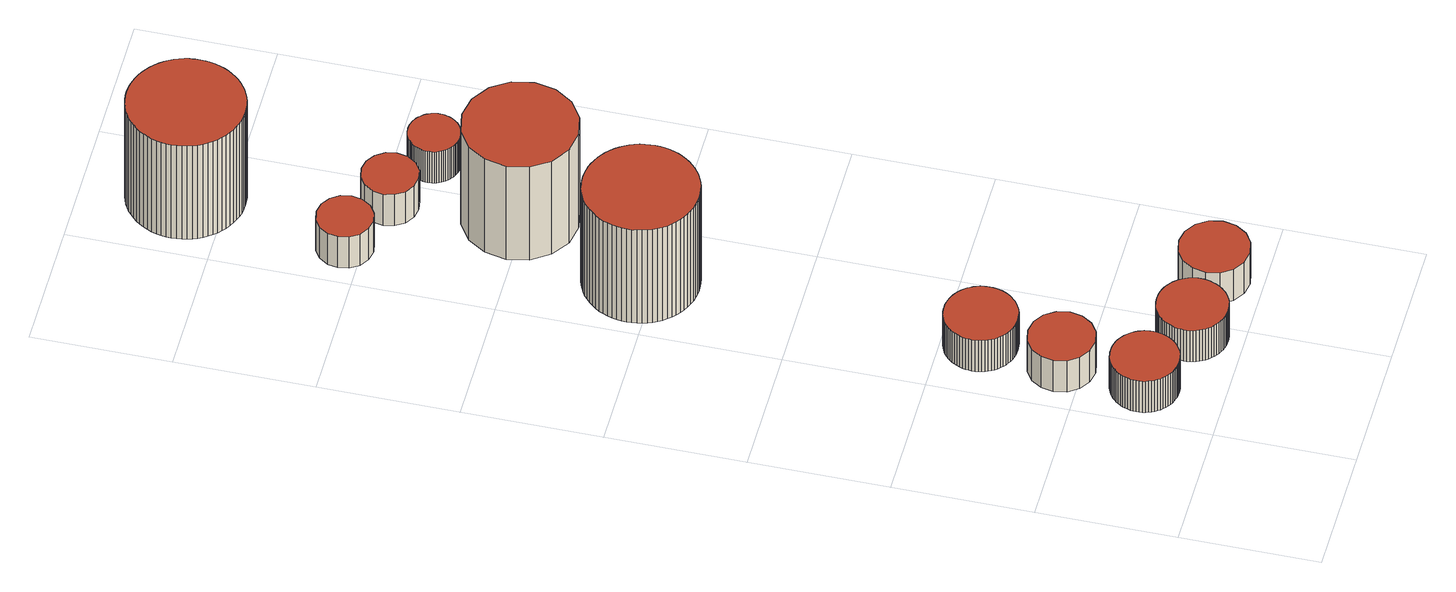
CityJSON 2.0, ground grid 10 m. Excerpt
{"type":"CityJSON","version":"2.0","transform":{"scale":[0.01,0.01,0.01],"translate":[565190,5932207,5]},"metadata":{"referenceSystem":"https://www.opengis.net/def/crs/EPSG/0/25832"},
"CityObjects":{
"building1":{"type":"Building","attributes":{"Gemeindeschluessel":"02000000","Geometrietyp2DReferenz":"3000","function":"51003_1205","roofType":"1000","measuredHeight":3},"geometry":[{"type":"MultiSurface","lod":"2","boundaries":[[[0,1,2,3,4,5,6,7,8,9,10,11,12,13,14,15,16,17,18,19,20,21,22,23,24,25,26,27,28,29,30,31,32,33,34,35,36,37,38,39,40,41,42,43,44,45,46,47,48,49,50,51,52,53,54,55,56,57,58,59,60,61,62,63,64,65,66,67,68,69,70,71]],[[72,73,74,75,76,77,78,79,80,81,82,83,84,85,86,87,88,89,90,91,92,93,94,95,96,97,98,99,100,101,102,103,104,105,106,107,108,109,110,111,112,113,114,115,116,117,118,119,120,121,122,123,124,125,126,127,128,129,130,131,132,133,134,135,136,137,138,139,140,141,142,143]],[[143,142,1,0]],[[142,141,2,1]],[[141,140,3,2]],[[140,139,4,3]],[[139,138,5,4]],[[138,137,6,5]],[[137,136,7,6]],[[136,135,8,7]],[[135,134,9,8]],[[134,133,10,9]],[[133,132,11,10]],[[132,131,12,11]],[[131,130,13,12]],[[130,129,14,13]],[[129,128,15,14]],[[128,127,16,15]],[[127,126,17,16]],[[126,125,18,17]],[[125,124,19,18]],[[124,123,20,19]],[[123,122,21,20]],[[122,121,22,21]],[[121,120,23,22]],[[120,119,24,23]],[[119,118,25,24]],[[118,117,26,25]],[[117,116,27,26]],[[116,115,28,27]],[[115,114,29,28]],[[114,113,30,29]],[[113,112,31,30]],[[112,111,32,31]],[[111,110,33,32]],[[110,109,34,33]],[[109,108,35,34]],[[108,107,36,35]],[[107,106,37,36]],[[106,105,38,37]],[[105,104,39,38]],[[104,103,40,39]],[[103,102,41,40]],[[102,101,42,41]],[[101,100,43,42]],[[100,99,44,43]],[[99,98,45,44]],[[98,97,46,45]],[[97,96,47,46]],[[96,95,48,47]],[[95,94,49,48]],[[94,93,50,49]],[[93,92,51,50]],[[92,91,52,51]],[[91,90,53,52]],[[90,89,54,53]],[[89,88,55,54]],[[88,87,56,55]],[[87,86,57,56]],[[86,85,58,57]],[[85,84,59,58]],[[84,83,60,59]],[[83,82,61,60]],[[82,81,62,61]],[[81,80,63,62]],[[80,79,64,63]],[[79,78,65,64]],[[78,77,66,65]],[[77,76,67,66]],[[76,75,68,67]],[[75,74,69,68]],[[74,73,70,69]],[[73,72,71,70]],[[72,143,0,71]]],"semantics":{"surfaces":[{"type":"GroundSurface"},{"type":"RoofSurface"},{"type":"WallSurface"}],"values":[0,1,2,2,2,2,2,2,2,2,2,2,2,2,2,2,2,2,2,2,2,2,2,2,2,2,2,2,2,2,2,2,2,2,2,2,2,2,2,2,2,2,2,2,2,2,2,2,2,2,2,2,2,2,2,2,2,2,2,2,2,2,2,2,2,2,2,2,2,2,2,2,2,2]}}]},
"building2":{"type":"Building","attributes":{"Gemeindeschluessel":"02000000","Geometrietyp2DReferenz":"3000","function":"51003_1205","roofType":"1000","measuredHeight":3},"geometry":[{"type":"MultiSurface","lod":"2","boundaries":[[[144,145,146,147,148,149,150,151,152,153,154,155,156,157,158,159]],[[160,161,162,163,164,165,166,167,168,169,170,171,172,173,174,175]],[[175,174,145,144]],[[174,173,146,145]],[[173,172,147,146]],[[172,171,148,147]],[[171,170,149,148]],[[170,169,150,149]],[[169,168,151,150]],[[168,167,152,151]],[[167,166,153,152]],[[166,165,154,153]],[[165,164,155,154]],[[164,163,156,155]],[[163,162,157,156]],[[162,161,158,157]],[[161,160,159,158]],[[160,175,144,159]]],"semantics":{"surfaces":[{"type":"GroundSurface"},{"type":"RoofSurface"},{"type":"WallSurface"}],"values":[0,1,2,2,2,2,2,2,2,2,2,2,2,2,2,2,2,2]}}]},
"building3":{"type":"Building","attributes":{"Gemeindeschluessel":"02000000","Geometrietyp2DReferenz":"3000","function":"51003_1205","roofType":"1000","measuredHeight":3},"geometry":[{"type":"MultiSurface","lod":"2","boundaries":[[[176,177,178,179,180,181,182,183,184,185,186,187,188,189,190,191,192,193,194,195,196,197,198,199,200,201,202,203,204,205,206,207,208,209,210,211,212,213,214,215,216,217,218,219,220,221,222,223,224,225,226,227,228,229,230,231,232,233,234,235,236,237,238,239,240,241,242,243,244,245,246,247]],[[248,249,250,251,252,253,254,255,256,257,258,259,260,261,262,263,264,265,266,267,268,269,270,271,272,273,274,275,276,277,278,279,280,281,282,283,284,285,286,287,288,289,290,291,292,293,294,295,296,297,298,299,300,301,302,303,304,305,306,307,308,309,310,311,312,313,314,315,316,317,318,319]],[[319,318,177,176]],[[318,317,178,177]],[[317,316,179,178]],[[316,315,180,179]],[[315,314,181,180]],[[314,313,182,181]],[[313,312,183,182]],[[312,311,184,183]],[[311,310,185,184]],[[310,309,186,185]],[[309,308,187,186]],[[308,307,188,187]],[[307,306,189,188]],[[306,305,190,189]],[[305,304,191,190]],[[304,303,192,191]],[[303,302,193,192]],[[302,301,194,193]],[[301,300,195,194]],[[300,299,196,195]],[[299,298,197,196]],[[298,297,198,197]],[[297,296,199,198]],[[296,295,200,199]],[[295,294,201,200]],[[294,293,202,201]],[[293,292,203,202]],[[292,291,204,203]],[[291,290,205,204]],[[290,289,206,205]],[[289,288,207,206]],[[288,287,208,207]],[[287,286,209,208]],[[286,285,210,209]],[[285,284,211,210]],[[284,283,212,211]],[[283,282,213,212]],[[282,281,214,213]],[[281,280,215,214]],[[280,279,216,215]],[[279,278,217,216]],[[278,277,218,217]],[[277,276,219,218]],[[276,275,220,219]],[[275,274,221,220]],[[274,273,222,221]],[[273,272,223,222]],[[272,271,224,223]],[[271,270,225,224]],[[270,269,226,225]],[[269,268,227,226]],[[268,267,228,227]],[[267,266,229,228]],[[266,265,230,229]],[[265,264,231,230]],[[264,263,232,231]],[[263,262,233,232]],[[262,261,234,233]],[[261,260,235,234]],[[260,259,236,235]],[[259,258,237,236]],[[258,257,238,237]],[[257,256,239,238]],[[256,255,240,239]],[[255,254,241,240]],[[254,253,242,241]],[[253,252,243,242]],[[252,251,244,243]],[[251,250,245,244]],[[250,249,246,245]],[[249,248,247,246]],[[248,319,176,247]]],"semantics":{"surfaces":[{"type":"GroundSurface"},{"type":"RoofSurface"},{"type":"WallSurface"}],"values":[0,1,2,2,2,2,2,2,2,2,2,2,2,2,2,2,2,2,2,2,2,2,2,2,2,2,2,2,2,2,2,2,2,2,2,2,2,2,2,2,2,2,2,2,2,2,2,2,2,2,2,2,2,2,2,2,2,2,2,2,2,2,2,2,2,2,2,2,2,2,2,2,2,2]}}]},
"building4":{"type":"Building","attributes":{"Gemeindeschluessel":"02000000","Geometrietyp2DReferenz":"3000","function":"51003_1205","roofType":"1000","measuredHeight":3},"geometry":[{"type":"MultiSurface","lod":"2","boundaries":[[[320,321,322,323,324,325,326,327,328,329,330,331,332,333,334,335,336,337,338,339,340,341,342,343,344,345,346,347,348,349,350,351,352,353,354,355,356,357,358,359,360,361,362,363,364,365,366,367,368,369,370,371,372,373,374,375,376,377,378,379,380,381,382,383,384,385,386,387,388,389,390,391]],[[392,393,394,395,396,397,398,399,400,401,402,403,404,405,406,407,408,409,410,411,412,413,414,415,416,417,418,419,420,421,422,423,424,425,426,427,428,429,430,431,432,433,434,435,436,437,438,439,440,441,442,443,444,445,446,447,448,449,450,451,452,453,454,455,456,457,458,459,460,461,462,463]],[[463,462,321,320]],[[462,461,322,321]],[[461,460,323,322]],[[460,459,324,323]],[[459,458,325,324]],[[458,457,326,325]],[[457,456,327,326]],[[456,455,328,327]],[[455,454,329,328]],[[454,453,330,329]],[[453,452,331,330]],[[452,451,332,331]],[[451,450,333,332]],[[450,449,334,333]],[[449,448,335,334]],[[448,447,336,335]],[[447,446,337,336]],[[446,445,338,337]],[[445,444,339,338]],[[444,443,340,339]],[[443,442,341,340]],[[442,441,342,341]],[[441,440,343,342]],[[440,439,344,343]],[[439,438,345,344]],[[438,437,346,345]],[[437,436,347,346]],[[436,435,348,347]],[[435,434,349,348]],[[434,433,350,349]],[[433,432,351,350]],[[432,431,352,351]],[[431,430,353,352]],[[430,429,354,353]],[[429,428,355,354]],[[428,427,356,355]],[[427,426,357,356]],[[426,425,358,357]],[[425,424,359,358]],[[424,423,360,359]],[[423,422,361,360]],[[422,421,362,361]],[[421,420,363,362]],[[420,419,364,363]],[[419,418,365,364]],[[418,417,366,365]],[[417,416,367,366]],[[416,415,368,367]],[[415,414,369,368]],[[414,413,370,369]],[[413,412,371,370]],[[412,411,372,371]],[[411,410,373,372]],[[410,409,374,373]],[[409,408,375,374]],[[408,407,376,375]],[[407,406,377,376]],[[406,405,378,377]],[[405,404,379,378]],[[404,403,380,379]],[[403,402,381,380]],[[402,401,382,381]],[[401,400,383,382]],[[400,399,384,383]],[[399,398,385,384]],[[398,397,386,385]],[[397,396,387,386]],[[396,395,388,387]],[[395,394,389,388]],[[394,393,390,389]],[[393,392,391,390]],[[392,463,320,391]]],"semantics":{"surfaces":[{"type":"GroundSurface"},{"type":"RoofSurface"},{"type":"WallSurface"}],"values":[0,1,2,2,2,2,2,2,2,2,2,2,2,2,2,2,2,2,2,2,2,2,2,2,2,2,2,2,2,2,2,2,2,2,2,2,2,2,2,2,2,2,2,2,2,2,2,2,2,2,2,2,2,2,2,2,2,2,2,2,2,2,2,2,2,2,2,2,2,2,2,2,2,2]}}]},
"building5":{"type":"Building","attributes":{"Gemeindeschluessel":"02000000","Geometrietyp2DReferenz":"3000","function":"51003_1205","roofType":"1000","measuredHeight":3},"geometry":[{"type":"MultiSurface","lod":"2","boundaries":[[[464,465,466,467,468,469,470,471,472,473,474,475,476,477,478,479]],[[480,481,482,483,484,485,486,487,488,489,490,491,492,493,494,495]],[[495,494,465,464]],[[494,493,466,465]],[[493,492,467,466]],[[492,491,468,467]],[[491,490,469,468]],[[490,489,470,469]],[[489,488,471,470]],[[488,487,472,471]],[[487,486,473,472]],[[486,485,474,473]],[[485,484,475,474]],[[484,483,476,475]],[[483,482,477,476]],[[482,481,478,477]],[[481,480,479,478]],[[480,495,464,479]]],"semantics":{"surfaces":[{"type":"GroundSurface"},{"type":"RoofSurface"},{"type":"WallSurface"}],"values":[0,1,2,2,2,2,2,2,2,2,2,2,2,2,2,2,2,2]}}]},
"building6":{"type":"Building","attributes":{"Gemeindeschluessel":"02000000","Geometrietyp2DReferenz":"3000","function":"51003_1205","roofType":"1000","measuredHeight":9},"geometry":[{"type":"MultiSurface","lod":"2","boundaries":[[[496,497,498,499,500,501,502,503,504,505,506,507,508,509,510,511,512,513,514,515,516,517,518,519,520,521,522,523,524,525,526,527,528,529,530,531,532,533,534,535,536,537,538,539,540,541,542,543,544,545,546,547,548,549,550,551,552,553,554,555,556,557,558,559,560,561,562,563,564,565,566,567]],[[568,569,570,571,572,573,574,575,576,577,578,579,580,581,582,583,584,585,586,587,588,589,590,591,592,593,594,595,596,597,598,599,600,601,602,603,604,605,606,607,608,609,610,611,612,613,614,615,616,617,618,619,620,621,622,623,624,625,626,627,628,629,630,631,632,633,634,635,636,637,638,639]],[[639,638,497,496]],[[638,637,498,497]],[[637,636,499,498]],[[636,635,500,499]],[[635,634,501,500]],[[634,633,502,501]],[[633,632,503,502]],[[632,631,504,503]],[[631,630,505,504]],[[630,629,506,505]],[[629,628,507,506]],[[628,627,508,507]],[[627,626,509,508]],[[626,625,510,509]],[[625,624,511,510]],[[624,623,512,511]],[[623,622,513,512]],[[622,621,514,513]],[[621,620,515,514]],[[620,619,516,515]],[[619,618,517,516]],[[618,617,518,517]],[[617,616,519,518]],[[616,615,520,519]],[[615,614,521,520]],[[614,613,522,521]],[[613,612,523,522]],[[612,611,524,523]],[[611,610,525,524]],[[610,609,526,525]],[[609,608,527,526]],[[608,607,528,527]],[[607,606,529,528]],[[606,605,530,529]],[[605,604,531,530]],[[604,603,532,531]],[[603,602,533,532]],[[602,601,534,533]],[[601,600,535,534]],[[600,599,536,535]],[[599,598,537,536]],[[598,597,538,537]],[[597,596,539,538]],[[596,595,540,539]],[[595,594,541,540]],[[594,593,542,541]],[[593,592,543,542]],[[592,591,544,543]],[[591,590,545,544]],[[590,589,546,545]],[[589,588,547,546]],[[588,587,548,547]],[[587,586,549,548]],[[586,585,550,549]],[[585,584,551,550]],[[584,583,552,551]],[[583,582,553,552]],[[582,581,554,553]],[[581,580,555,554]],[[580,579,556,555]],[[579,578,557,556]],[[578,577,558,557]],[[577,576,559,558]],[[576,575,560,559]],[[575,574,561,560]],[[574,573,562,561]],[[573,572,563,562]],[[572,571,564,563]],[[571,570,565,564]],[[570,569,566,565]],[[569,568,567,566]],[[568,639,496,567]]],"semantics":{"surfaces":[{"type":"GroundSurface"},{"type":"RoofSurface"},{"type":"WallSurface"}],"values":[0,1,2,2,2,2,2,2,2,2,2,2,2,2,2,2,2,2,2,2,2,2,2,2,2,2,2,2,2,2,2,2,2,2,2,2,2,2,2,2,2,2,2,2,2,2,2,2,2,2,2,2,2,2,2,2,2,2,2,2,2,2,2,2,2,2,2,2,2,2,2,2,2,2]}}]},
"building7":{"type":"Building","attributes":{"Gemeindeschluessel":"02000000","Geometrietyp2DReferenz":"3000","function":"51003_1205","roofType":"1000","measuredHeight":3},"geometry":[{"type":"MultiSurface","lod":"2","boundaries":[[[640,641,642,643,644,645,646,647,648,649,650,651,652,653,654,655]],[[656,657,658,659,660,661,662,663,664,665,666,667,668,669,670,671]],[[671,670,641,640]],[[670,669,642,641]],[[669,668,643,642]],[[668,667,644,643]],[[667,666,645,644]],[[666,665,646,645]],[[665,664,647,646]],[[664,663,648,647]],[[663,662,649,648]],[[662,661,650,649]],[[661,660,651,650]],[[660,659,652,651]],[[659,658,653,652]],[[658,657,654,653]],[[657,656,655,654]],[[656,671,640,655]]],"semantics":{"surfaces":[{"type":"GroundSurface"},{"type":"RoofSurface"},{"type":"WallSurface"}],"values":[0,1,2,2,2,2,2,2,2,2,2,2,2,2,2,2,2,2]}}]},
"building8":{"type":"Building","attributes":{"Gemeindeschluessel":"02000000","Geometrietyp2DReferenz":"3000","function":"51003_1205","roofType":"1000","measuredHeight":9},"geometry":[{"type":"MultiSurface","lod":"2","boundaries":[[[672,673,674,675,676,677,678,679,680,681,682,683,684,685,686,687]],[[688,689,690,691,692,693,694,695,696,697,698,699,700,701,702,703]],[[703,702,673,672]],[[702,701,674,673]],[[701,700,675,674]],[[700,699,676,675]],[[699,698,677,676]],[[698,697,678,677]],[[697,696,679,678]],[[696,695,680,679]],[[695,694,681,680]],[[694,693,682,681]],[[693,692,683,682]],[[692,691,684,683]],[[691,690,685,684]],[[690,689,686,685]],[[689,688,687,686]],[[688,703,672,687]]],"semantics":{"surfaces":[{"type":"GroundSurface"},{"type":"RoofSurface"},{"type":"WallSurface"}],"values":[0,1,2,2,2,2,2,2,2,2,2,2,2,2,2,2,2,2]}}]},
"building9":{"type":"Building","attributes":{"Gemeindeschluessel":"02000000","Geometrietyp2DReferenz":"3000","function":"51003_1205","roofType":"1000","measuredHeight":3},"geometry":[{"type":"MultiSurface","lod":"2","boundaries":[[[704,705,706,707,708,709,710,711,712,713,714,715,716,717,718,719]],[[720,721,722,723,724,725,726,727,728,729,730,731,732,733,734,735]],[[735,734,705,704]],[[734,733,706,705]],[[733,732,707,706]],[[732,731,708,707]],[[731,730,709,708]],[[730,729,710,709]],[[729,728,711,710]],[[728,727,712,711]],[[727,726,713,712]],[[726,725,714,713]],[[725,724,715,714]],[[724,723,716,715]],[[723,722,717,716]],[[722,721,718,717]],[[721,720,719,718]],[[720,735,704,719]]],"semantics":{"surfaces":[{"type":"GroundSurface"},{"type":"RoofSurface"},{"type":"WallSurface"}],"values":[0,1,2,2,2,2,2,2,2,2,2,2,2,2,2,2,2,2]}}]},
"building10":{"type":"Building","attributes":{"Gemeindeschluessel":"02000000","Geometrietyp2DReferenz":"3000","function":"51003_1205","roofType":"1000","measuredHeight":9},"geometry":[{"type":"MultiSurface","lod":"2","boundaries":[[[736,737,738,739,740,741,742,743,744,745,746,747,748,749,750,751,752,753,754,755,756,757,758,759,760,761,762,763,764,765,766,767,768,769,770,771,772,773,774,775,776,777,778,779,780,781,782,783,784,785,786,787,788,789,790,791,792,793,794,795,796,797,798,799,800,801,802,803,804,805,806,807]],[[808,809,810,811,812,813,814,815,816,817,818,819,820,821,822,823,824,825,826,827,828,829,830,831,832,833,834,835,836,837,838,839,840,841,842,843,844,845,846,847,848,849,850,851,852,853,854,855,856,857,858,859,860,861,862,863,864,865,866,867,868,869,870,871,872,873,874,875,876,877,878,879]],[[879,878,737,736]],[[878,877,738,737]],[[877,876,739,738]],[[876,875,740,739]],[[875,874,741,740]],[[874,873,742,741]],[[873,872,743,742]],[[872,871,744,743]],[[871,870,745,744]],[[870,869,746,745]],[[869,868,747,746]],[[868,867,748,747]],[[867,866,749,748]],[[866,865,750,749]],[[865,864,751,750]],[[864,863,752,751]],[[863,862,753,752]],[[862,861,754,753]],[[861,860,755,754]],[[860,859,756,755]],[[859,858,757,756]],[[858,857,758,757]],[[857,856,759,758]],[[856,855,760,759]],[[855,854,761,760]],[[854,853,762,761]],[[853,852,763,762]],[[852,851,764,763]],[[851,850,765,764]],[[850,849,766,765]],[[849,848,767,766]],[[848,847,768,767]],[[847,846,769,768]],[[846,845,770,769]],[[845,844,771,770]],[[844,843,772,771]],[[843,842,773,772]],[[842,841,774,773]],[[841,840,775,774]],[[840,839,776,775]],[[839,838,777,776]],[[838,837,778,777]],[[837,836,779,778]],[[836,835,780,779]],[[835,834,781,780]],[[834,833,782,781]],[[833,832,783,782]],[[832,831,784,783]],[[831,830,785,784]],[[830,829,786,785]],[[829,828,787,786]],[[828,827,788,787]],[[827,826,789,788]],[[826,825,790,789]],[[825,824,791,790]],[[824,823,792,791]],[[823,822,793,792]],[[822,821,794,793]],[[821,820,795,794]],[[820,819,796,795]],[[819,818,797,796]],[[818,817,798,797]],[[817,816,799,798]],[[816,815,800,799]],[[815,814,801,800]],[[814,813,802,801]],[[813,812,803,802]],[[812,811,804,803]],[[811,810,805,804]],[[810,809,806,805]],[[809,808,807,806]],[[808,879,736,807]]],"semantics":{"surfaces":[{"type":"GroundSurface"},{"type":"RoofSurface"},{"type":"WallSurface"}],"values":[0,1,2,2,2,2,2,2,2,2,2,2,2,2,2,2,2,2,2,2,2,2,2,2,2,2,2,2,2,2,2,2,2,2,2,2,2,2,2,2,2,2,2,2,2,2,2,2,2,2,2,2,2,2,2,2,2,2,2,2,2,2,2,2,2,2,2,2,2,2,2,2,2,2]}}]},
"building11":{"type":"Building","attributes":{"Gemeindeschluessel":"02000000","Geometrietyp2DReferenz":"3000","function":"51003_1205","roofType":"1000","measuredHeight":3},"geometry":[{"type":"MultiSurface","lod":"2","boundaries":[[[880,881,882,883,884,885,886,887,888,889,890,891,892,893,894,895,896,897,898,899,900,901,902,903,904,905,906,907,908,909,910,911,912,913,914,915,916,917,918,919,920,921,922,923,924,925,926,927,928,929,930,931,932,933,934,935,936,937,938,939,940,941,942,943,944,945,946,947,948,949,950,951]],[[952,953,954,955,956,957,958,959,960,961,962,963,964,965,966,967,968,969,970,971,972,973,974,975,976,977,978,979,980,981,982,983,984,985,986,987,988,989,990,991,992,993,994,995,996,997,998,999,1000,1001,1002,1003,1004,1005,1006,1007,1008,1009,1010,1011,1012,1013,1014,1015,1016,1017,1018,1019,1020,1021,1022,1023]],[[1023,1022,881,880]],[[1022,1021,882,881]],[[1021,1020,883,882]],[[1020,1019,884,883]],[[1019,1018,885,884]],[[1018,1017,886,885]],[[1017,1016,887,886]],[[1016,1015,888,887]],[[1015,1014,889,888]],[[1014,1013,890,889]],[[1013,1012,891,890]],[[1012,1011,892,891]],[[1011,1010,893,892]],[[1010,1009,894,893]],[[1009,1008,895,894]],[[1008,1007,896,895]],[[1007,1006,897,896]],[[1006,1005,898,897]],[[1005,1004,899,898]],[[1004,1003,900,899]],[[1003,1002,901,900]],[[1002,1001,902,901]],[[1001,1000,903,902]],[[1000,999,904,903]],[[999,998,905,904]],[[998,997,906,905]],[[997,996,907,906]],[[996,995,908,907]],[[995,994,909,908]],[[994,993,910,909]],[[993,992,911,910]],[[992,991,912,911]],[[991,990,913,912]],[[990,989,914,913]],[[989,988,915,914]],[[988,987,916,915]],[[987,986,917,916]],[[986,985,918,917]],[[985,984,919,918]],[[984,983,920,919]],[[983,982,921,920]],[[982,981,922,921]],[[981,980,923,922]],[[980,979,924,923]],[[979,978,925,924]],[[978,977,926,925]],[[977,976,927,926]],[[976,975,928,927]],[[975,974,929,928]],[[974,973,930,929]],[[973,972,931,930]],[[972,971,932,931]],[[971,970,933,932]],[[970,969,934,933]],[[969,968,935,934]],[[968,967,936,935]],[[967,966,937,936]],[[966,965,938,937]],[[965,964,939,938]],[[964,963,940,939]],[[963,962,941,940]],[[962,961,942,941]],[[961,960,943,942]],[[960,959,944,943]],[[959,958,945,944]],[[958,957,946,945]],[[957,956,947,946]],[[956,955,948,947]],[[955,954,949,948]],[[954,953,950,949]],[[953,952,951,950]],[[952,1023,880,951]]],"semantics":{"surfaces":[{"type":"GroundSurface"},{"type":"RoofSurface"},{"type":"WallSurface"}],"values":[0,1,2,2,2,2,2,2,2,2,2,2,2,2,2,2,2,2,2,2,2,2,2,2,2,2,2,2,2,2,2,2,2,2,2,2,2,2,2,2,2,2,2,2,2,2,2,2,2,2,2,2,2,2,2,2,2,2,2,2,2,2,2,2,2,2,2,2,2,2,2,2,2,2]}}]}
},
"vertices":[
[304,789,38],[325,788,38],[346,786,38],[366,781,38],[386,775,38],[406,767,38],[424,757,38],[442,746,38],[458,733,38],[474,719,38],[488,704,38],[501,687,38],[512,669,38],[521,651,38],[529,632,38],[536,612,38],[540,591,38],[543,570,38],[544,550,38],[543,529,38],[540,508,38],[536,487,38],[529,468,38],[521,448,38],[512,430,38],[500,412,38],[488,395,38],[474,380,38],[458,366,38],[442,353,38],[424,342,38],[405,332,38],[386,324,38],[366,318,38],[346,314,38],[325,311,38],[304,310,38],[283,311,38],[262,314,38],[242,318,38],[222,324,38],[203,332,38],[184,342,38],[167,353,38],[150,366,38],[135,380,38],[120,396,38],[108,412,38],[97,430,38],[87,448,38],[79,468,38],[73,488,38],[68,508,38],[65,529,38],[65,550,38],[65,571,38],[68,591,38],[73,612,38],[79,632,38],[87,651,38],[97,669,38],[108,687,38],[121,704,38],[135,719,38],[150,733,38],[167,746,38],[184,757,38],[203,767,38],[222,775,38],[242,781,38],[263,786,38],[283,788,38],[283,788,338],[263,786,338],[242,781,338],[222,775,338],[203,767,338],[184,757,338],[167,746,338],[150,733,338],[135,719,338],[121,704,338],[108,687,338],[97,669,338],[87,651,338],[79,632,338],[73,612,338],[68,591,338],[65,571,338],[65,550,338],[65,529,338],[68,508,338],[73,488,338],[79,468,338],[87,448,338],[97,430,338],[108,412,338],[120,396,338],[135,380,338],[150,366,338],[167,353,338],[184,342,338],[203,332,338],[222,324,338],[242,318,338],[262,314,338],[283,311,338],[304,310,338],[325,311,338],[346,314,338],[366,318,338],[386,324,338],[405,332,338],[424,342,338],[442,353,338],[458,366,338],[474,380,338],[488,395,338],[500,412,338],[512,430,338],[521,448,338],[529,468,338],[536,487,338],[540,508,338],[543,529,338],[544,550,338],[543,570,338],[540,591,338],[536,612,338],[529,632,338],[521,651,338],[512,669,338],[501,687,338],[488,704,338],[474,719,338],[458,733,338],[442,746,338],[424,757,338],[406,767,338],[386,775,338],[366,781,338],[346,786,338],[325,788,338],[304,789,338],
[352,1377,38],[443,1359,38],[520,1308,38],[571,1231,38],[589,1140,38],[571,1050,38],[520,973,38],[443,922,38],[352,904,38],[261,922,38],[185,973,38],[133,1050,38],[115,1140,38],[133,1231,38],[185,1308,38],[261,1359,38],[261,1359,338],[185,1308,338],[133,1231,338],[115,1140,338],[133,1050,338],[185,973,338],[261,922,338],[352,904,338],[443,922,338],[520,973,338],[571,1050,338],[589,1140,338],[571,1231,338],[520,1308,338],[443,1359,338],[352,1377,338],
[431,1979,40],[453,1979,40],[475,1976,40],[497,1971,40],[519,1964,40],[540,1955,40],[559,1945,40],[578,1933,40],[596,1919,40],[613,1904,40],[628,1888,40],[642,1870,40],[654,1851,40],[664,1831,40],[673,1810,40],[679,1789,40],[684,1767,40],[687,1744,40],[688,1722,40],[687,1700,40],[684,1677,40],[679,1655,40],[673,1634,40],[664,1613,40],[654,1593,40],[642,1574,40],[628,1557,40],[613,1540,40],[596,1525,40],[578,1511,40],[559,1499,40],[539,1489,40],[519,1480,40],[497,1473,40],[475,1469,40],[453,1466,40],[431,1465,40],[408,1466,40],[386,1469,40],[364,1473,40],[343,1480,40],[322,1489,40],[302,1499,40],[283,1511,40],[265,1525,40],[249,1540,40],[233,1557,40],[220,1574,40],[208,1593,40],[197,1613,40],[189,1634,40],[182,1656,40],[177,1677,40],[174,1700,40],[173,1722,40],[174,1745,40],[177,1767,40],[182,1789,40],[189,1810,40],[197,1831,40],[208,1851,40],[220,1870,40],[233,1888,40],[249,1904,40],[265,1919,40],[283,1933,40],[302,1945,40],[322,1955,40],[343,1964,40],[364,1971,40],[386,1976,40],[408,1979,40],[408,1979,340],[386,1976,340],[364,1971,340],[343,1964,340],[322,1955,340],[302,1945,340],[283,1933,340],[265,1919,340],[249,1904,340],[233,1888,340],[220,1870,340],[208,1851,340],[197,1831,340],[189,1810,340],[182,1789,340],[177,1767,340],[174,1745,340],[173,1722,340],[174,1700,340],[177,1677,340],[182,1656,340],[189,1634,340],[197,1613,340],[208,1593,340],[220,1574,340],[233,1557,340],[249,1540,340],[265,1525,340],[283,1511,340],[302,1499,340],[322,1489,340],[343,1480,340],[364,1473,340],[386,1469,340],[408,1466,340],[431,1465,340],[453,1466,340],[475,1469,340],[497,1473,340],[519,1480,340],[539,1489,340],[559,1499,340],[578,1511,340],[596,1525,340],[613,1540,340],[628,1557,340],[642,1574,340],[654,1593,340],[664,1613,340],[673,1634,340],[679,1655,340],[684,1677,340],[687,1700,340],[688,1722,340],[687,1744,340],[684,1767,340],[679,1789,340],[673,1810,340],[664,1831,340],[654,1851,340],[642,1870,340],[628,1888,340],[613,1904,340],[596,1919,340],[578,1933,340],[559,1945,340],[540,1955,340],[519,1964,340],[497,1971,340],[475,1976,340],[453,1979,340],[431,1979,340],
[857,602,38],[878,601,38],[900,598,38],[921,594,38],[942,587,38],[962,579,38],[981,569,38],[999,557,38],[1017,544,38],[1033,529,38],[1047,513,38],[1060,496,38],[1072,478,38],[1082,458,38],[1091,438,38],[1097,418,38],[1102,396,38],[1105,375,38],[1106,353,38],[1105,331,38],[1102,310,38],[1097,289,38],[1090,268,38],[1082,248,38],[1072,229,38],[1060,210,38],[1047,193,38],[1032,177,38],[1017,162,38],[999,149,38],[981,137,38],[962,127,38],[942,119,38],[921,112,38],[900,108,38],[878,105,38],[856,104,38],[835,105,38],[813,108,38],[792,112,38],[771,119,38],[751,127,38],[732,137,38],[714,149,38],[696,162,38],[680,177,38],[666,193,38],[652,210,38],[641,229,38],[631,248,38],[622,268,38],[616,289,38],[611,310,38],[608,331,38],[607,353,38],[608,375,38],[611,396,38],[616,418,38],[622,438,38],[631,458,38],[641,478,38],[653,496,38],[666,513,38],[680,529,38],[696,544,38],[714,557,38],[732,569,38],[751,579,38],[771,587,38],[792,594,38],[813,598,38],[835,601,38],[835,601,338],[813,598,338],[792,594,338],[771,587,338],[751,579,338],[732,569,338],[714,557,338],[696,544,338],[680,529,338],[666,513,338],[653,496,338],[641,478,338],[631,458,338],[622,438,338],[616,418,338],[611,396,338],[608,375,338],[607,353,338],[608,331,338],[611,310,338],[616,289,338],[622,268,338],[631,248,338],[641,229,338],[652,210,338],[666,193,338],[680,177,338],[696,162,338],[714,149,338],[732,137,338],[751,127,338],[771,119,338],[792,112,338],[813,108,338],[835,105,338],[856,104,338],[878,105,338],[900,108,338],[921,112,338],[942,119,338],[962,127,338],[981,137,338],[999,149,338],[1017,162,338],[1032,177,338],[1047,193,338],[1060,210,338],[1072,229,338],[1082,248,338],[1090,268,338],[1097,289,338],[1102,310,338],[1105,331,338],[1106,353,338],[1105,375,338],[1102,396,338],[1097,418,338],[1091,438,338],[1082,458,338],[1072,478,338],[1060,496,338],[1047,513,338],[1033,529,338],[1017,544,338],[999,557,338],[981,569,338],[962,579,338],[942,587,338],[921,594,338],[900,598,338],[878,601,338],[857,602,338],
[1416,586,40],[1512,567,40],[1593,513,40],[1647,432,40],[1666,337,40],[1647,241,40],[1593,160,40],[1512,106,40],[1416,87,40],[1321,106,40],[1240,160,40],[1186,241,40],[1167,337,40],[1186,432,40],[1240,513,40],[1321,567,40],[1321,567,340],[1240,513,340],[1186,432,340],[1167,337,340],[1186,241,340],[1240,160,340],[1321,106,340],[1416,87,340],[1512,106,340],[1593,160,340],[1647,241,340],[1666,337,340],[1647,432,340],[1593,513,340],[1512,567,340],[1416,586,340],
[488,4510,27],[524,4508,27],[559,4503,27],[594,4496,27],[627,4485,27],[660,4471,27],[692,4455,27],[721,4436,27],[750,4414,27],[776,4390,27],[800,4364,27],[821,4336,27],[840,4306,27],[857,4275,27],[870,4242,27],[881,4208,27],[889,4174,27],[893,4138,27],[895,4103,27],[893,4068,27],[889,4032,27],[881,3998,27],[870,3964,27],[857,3931,27],[840,3900,27],[821,3870,27],[800,3842,27],[776,3816,27],[749,3792,27],[721,3770,27],[692,3751,27],[660,3735,27],[627,3721,27],[593,3710,27],[559,3703,27],[524,3698,27],[488,3697,27],[453,3698,27],[418,3703,27],[383,3710,27],[349,3721,27],[316,3735,27],[285,3751,27],[255,3770,27],[227,3792,27],[201,3816,27],[177,3842,27],[155,3870,27],[136,3900,27],[120,3931,27],[106,3964,27],[96,3998,27],[88,4032,27],[83,4068,27],[82,4103,27],[83,4139,27],[88,4174,27],[96,4208,27],[106,4242,27],[120,4275,27],[136,4306,27],[155,4336,27],[177,4364,27],[201,4391,27],[227,4414,27],[255,4436,27],[285,4455,27],[317,4471,27],[349,4485,27],[383,4496,27],[418,4503,27],[453,4508,27],[453,4508,927],[418,4503,927],[383,4496,927],[349,4485,927],[317,4471,927],[285,4455,927],[255,4436,927],[227,4414,927],[201,4391,927],[177,4364,927],[155,4336,927],[136,4306,927],[120,4275,927],[106,4242,927],[96,4208,927],[88,4174,927],[83,4139,927],[82,4103,927],[83,4068,927],[88,4032,927],[96,3998,927],[106,3964,927],[120,3931,927],[136,3900,927],[155,3870,927],[177,3842,927],[201,3816,927],[227,3792,927],[255,3770,927],[285,3751,927],[316,3735,927],[349,3721,927],[383,3710,927],[418,3703,927],[453,3698,927],[488,3697,927],[524,3698,927],[559,3703,927],[593,3710,927],[627,3721,927],[660,3735,927],[692,3751,927],[721,3770,927],[749,3792,927],[776,3816,927],[800,3842,927],[821,3870,927],[840,3900,927],[857,3931,927],[870,3964,927],[881,3998,927],[889,4032,927],[893,4068,927],[895,4103,927],[893,4138,927],[889,4174,927],[881,4208,927],[870,4242,927],[857,4275,927],[840,4306,927],[821,4336,927],[800,4364,927],[776,4390,927],[750,4414,927],[721,4436,927],[692,4455,927],[660,4471,927],[627,4485,927],[594,4496,927],[559,4503,927],[524,4508,927],[488,4510,927],
[300,6317,44],[376,6302,44],[441,6258,44],[484,6194,44],[499,6118,44],[484,6042,44],[441,5977,44],[376,5934,44],[300,5919,44],[224,5934,44],[159,5977,44],[116,6042,44],[101,6118,44],[116,6194,44],[159,6258,44],[224,6302,44],[224,6302,344],[159,6258,344],[116,6194,344],[101,6118,344],[116,6042,344],[159,5977,344],[224,5934,344],[300,5919,344],[376,5934,344],[441,5977,344],[484,6042,344],[499,6118,344],[484,6194,344],[441,6258,344],[376,6302,344],[300,6317,344],
[875,5445,23],[1031,5414,23],[1164,5325,23],[1252,5193,23],[1283,5037,23],[1252,4881,23],[1164,4749,23],[1031,4660,23],[875,4629,23],[719,4660,23],[587,4749,23],[499,4881,23],[468,5037,23],[499,5193,23],[587,5325,23],[719,5414,23],[719,5414,923],[587,5325,923],[499,5193,923],[468,5037,923],[499,4881,923],[587,4749,923],[719,4660,923],[875,4629,923],[1031,4660,923],[1164,4749,923],[1252,4881,923],[1283,5037,923],[1252,5193,923],[1164,5325,923],[1031,5414,923],[875,5445,923],
[764,6118,44],[841,6103,44],[906,6059,44],[950,5994,44],[965,5917,44],[950,5840,44],[906,5775,44],[841,5731,44],[764,5716,44],[687,5731,44],[622,5775,44],[578,5840,44],[563,5917,44],[578,5994,44],[622,6059,44],[687,6103,44],[687,6103,344],[622,6059,344],[578,5994,344],[563,5917,344],[578,5840,344],[622,5775,344],[687,5731,344],[764,5716,344],[841,5731,344],[906,5775,344],[950,5840,344],[965,5917,344],[950,5994,344],[906,6059,344],[841,6103,344],[764,6118,344],
[558,7702,6],[594,7701,6],[630,7696,6],[665,7688,6],[699,7677,6],[733,7664,6],[765,7647,6],[795,7627,6],[824,7605,6],[851,7581,6],[875,7554,6],[897,7526,6],[917,7495,6],[933,7463,6],[947,7430,6],[958,7395,6],[966,7360,6],[970,7324,6],[972,7288,6],[970,7252,6],[966,7216,6],[958,7181,6],[947,7147,6],[933,7113,6],[917,7081,6],[897,7051,6],[875,7022,6],[851,6995,6],[824,6971,6],[795,6949,6],[765,6929,6],[733,6913,6],[699,6899,6],[665,6888,6],[630,6880,6],[594,6876,6],[558,6874,6],[522,6876,6],[486,6880,6],[451,6888,6],[416,6899,6],[383,6913,6],[351,6930,6],[320,6949,6],[292,6971,6],[265,6995,6],[241,7022,6],[219,7051,6],[199,7081,6],[182,7113,6],[169,7147,6],[158,7181,6],[150,7216,6],[145,7252,6],[144,7288,6],[145,7324,6],[150,7360,6],[158,7395,6],[169,7430,6],[183,7463,6],[199,7495,6],[219,7526,6],[241,7554,6],[265,7581,6],[292,7605,6],[320,7627,6],[351,7647,6],[383,7664,6],[416,7677,6],[451,7688,6],[486,7696,6],[522,7701,6],[522,7701,906],[486,7696,906],[451,7688,906],[416,7677,906],[383,7664,906],[351,7647,906],[320,7627,906],[292,7605,906],[265,7581,906],[241,7554,906],[219,7526,906],[199,7495,906],[183,7463,906],[169,7430,906],[158,7395,906],[150,7360,906],[145,7324,906],[144,7288,906],[145,7252,906],[150,7216,906],[158,7181,906],[169,7147,906],[182,7113,906],[199,7081,906],[219,7051,906],[241,7022,906],[265,6995,906],[292,6971,906],[320,6949,906],[351,6930,906],[383,6913,906],[416,6899,906],[451,6888,906],[486,6880,906],[522,6876,906],[558,6874,906],[594,6876,906],[630,6880,906],[665,6888,906],[699,6899,906],[733,6913,906],[765,6929,906],[795,6949,906],[824,6971,906],[851,6995,906],[875,7022,906],[897,7051,906],[917,7081,906],[933,7113,906],[947,7147,906],[958,7181,906],[966,7216,906],[970,7252,906],[972,7288,906],[970,7324,906],[966,7360,906],[958,7395,906],[947,7430,906],[933,7463,906],[917,7495,906],[897,7526,906],[875,7554,906],[851,7581,906],[824,7605,906],[795,7627,906],[765,7647,906],[733,7664,906],[699,7677,906],[665,7688,906],[630,7696,906],[594,7701,906],[558,7702,906],
[1228,5906,26],[1244,5905,26],[1259,5903,26],[1275,5899,26],[1290,5895,26],[1305,5889,26],[1319,5881,26],[1332,5873,26],[1344,5863,26],[1356,5852,26],[1367,5841,26],[1377,5828,26],[1385,5815,26],[1393,5801,26],[1399,5786,26],[1403,5771,26],[1407,5755,26],[1409,5740,26],[1409,5724,26],[1409,5708,26],[1407,5692,26],[1403,5677,26],[1399,5662,26],[1393,5647,26],[1385,5633,26],[1377,5619,26],[1367,5607,26],[1356,5595,26],[1344,5584,26],[1332,5575,26],[1319,5566,26],[1305,5559,26],[1290,5553,26],[1275,5548,26],[1259,5545,26],[1244,5542,26],[1228,5542,26],[1212,5542,26],[1196,5545,26],[1181,5548,26],[1165,5553,26],[1151,5559,26],[1137,5566,26],[1123,5575,26],[1111,5584,26],[1099,5595,26],[1088,5607,26],[1079,5619,26],[1070,5633,26],[1063,5647,26],[1057,5662,26],[1052,5677,26],[1048,5692,26],[1046,5708,26],[1046,5724,26],[1046,5740,26],[1048,5755,26],[1052,5771,26],[1057,5786,26],[1063,5801,26],[1070,5815,26],[1079,5828,26],[1088,5841,26],[1099,5852,26],[1111,5863,26],[1123,5873,26],[1137,5881,26],[1151,5889,26],[1165,5895,26],[1181,5899,26],[1196,5903,26],[1212,5905,26],[1212,5905,326],[1196,5903,326],[1181,5899,326],[1165,5895,326],[1151,5889,326],[1137,5881,326],[1123,5873,326],[1111,5863,326],[1099,5852,326],[1088,5841,326],[1079,5828,326],[1070,5815,326],[1063,5801,326],[1057,5786,326],[1052,5771,326],[1048,5755,326],[1046,5740,326],[1046,5724,326],[1046,5708,326],[1048,5692,326],[1052,5677,326],[1057,5662,326],[1063,5647,326],[1070,5633,326],[1079,5619,326],[1088,5607,326],[1099,5595,326],[1111,5584,326],[1123,5575,326],[1137,5566,326],[1151,5559,326],[1165,5553,326],[1181,5548,326],[1196,5545,326],[1212,5542,326],[1228,5542,326],[1244,5542,326],[1259,5545,326],[1275,5548,326],[1290,5553,326],[1305,5559,326],[1319,5566,326],[1332,5575,326],[1344,5584,326],[1356,5595,326],[1367,5607,326],[1377,5619,326],[1385,5633,326],[1393,5647,326],[1399,5662,326],[1403,5677,326],[1407,5692,326],[1409,5708,326],[1409,5724,326],[1409,5740,326],[1407,5755,326],[1403,5771,326],[1399,5786,326],[1393,5801,326],[1385,5815,326],[1377,5828,326],[1367,5841,326],[1356,5852,326],[1344,5863,326],[1332,5873,326],[1319,5881,326],[1305,5889,326],[1290,5895,326],[1275,5899,326],[1259,5903,326],[1244,5905,326],[1228,5906,326]
]}
